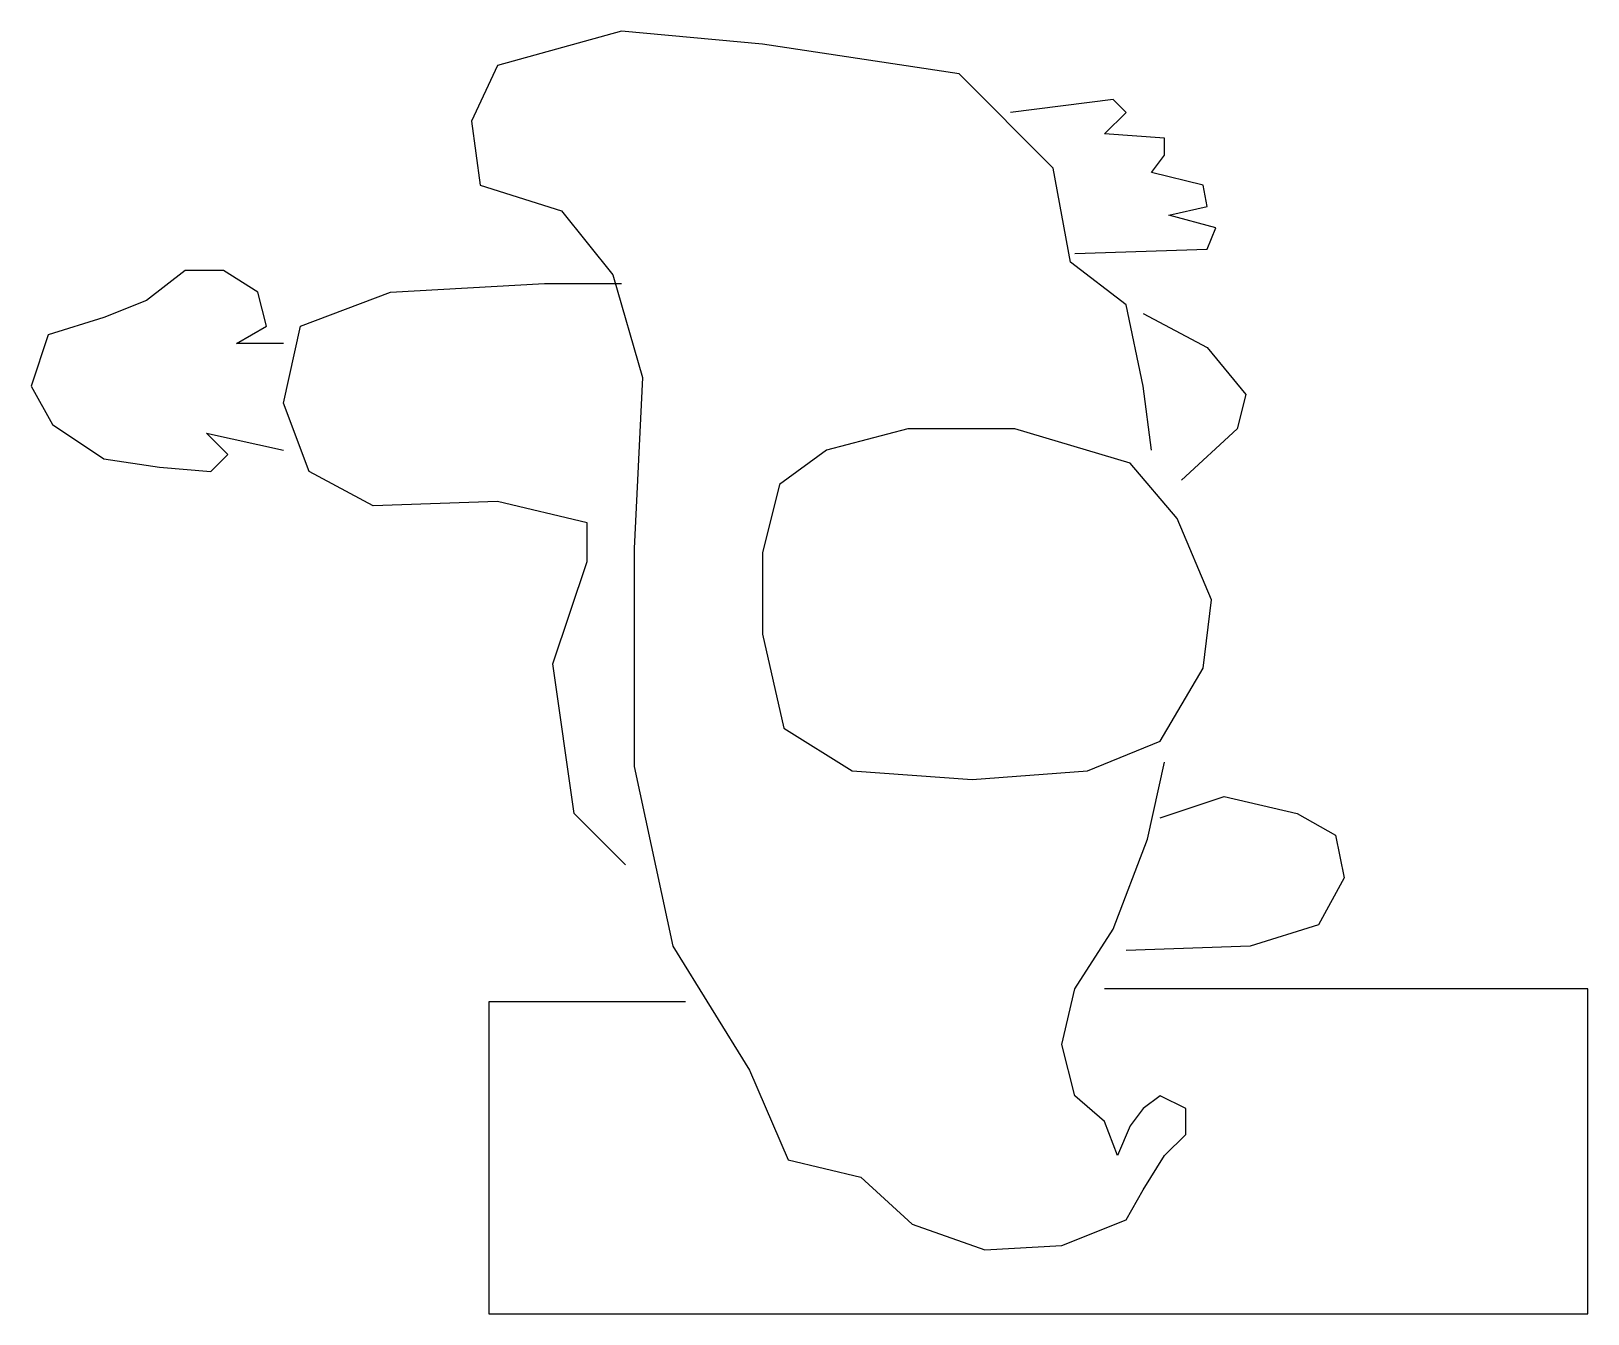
# Model space of a CAD drawing. Extents: x -7648 to -6492, y 2766 to 3718.
import ezdxf

# ---------------------------------------------------------------- set-up
doc = ezdxf.new("R2010")
doc.units = 0
doc.header["$MEASUREMENT"] = 0
doc.layers.add('2D', color=7, linetype='CONTINUOUS')
doc.layers.add('INSERT', color=7, linetype='CONTINUOUS')

# ---------------------------------------------------------------- blocks, each defined once
blk = doc.blocks.new('C-2MAN07')
at = {"layer": '2D', "color": 0, "linetype": 'BYBLOCK'}
for p, q in [((-59.1, 428.2), (-151.2, 402.8)), ((45.7, 418.6), (-59.1, 428.2)), ((191.7, 396.4), (45.7, 418.6)), ((-151.2, 402.8), (-170.3, 361.5)), ((261.6, 326.6), (191.7, 396.4)), ((306.1, 377.4), (229.8, 367.9)), ((315.6, 367.9), (306.1, 377.4)), ((-170.3, 361.5), (-163.9, 313.9)), ((299.7, 352), (315.6, 367.9)), ((344.2, 348.8), (299.7, 352)), ((344.2, 336.1), (344.2, 348.8)), ((334.6, 323.4), (344.2, 336.1)), ((274.3, 256.8), (261.6, 326.6)), ((-163.9, 313.9), (-103.6, 294.9)), ((372.8, 313.9), (334.6, 323.4)), ((375.9, 298.1), (372.8, 313.9)), ((-103.6, 294.9), (-65.5, 247.3)), ((347.3, 291.7), (375.9, 298.1)), ((382.3, 282.2), (347.3, 291.7)), ((375.9, 266.3), (382.3, 282.2)), ((277.5, 263.2), (375.9, 266.3)), ((315.6, 225.1), (274.3, 256.8)), ((-383.1, 250.5), (-411.6, 228.3)), ((-354.5, 250.5), (-383.1, 250.5)), ((-329.1, 234.6), (-354.5, 250.5)), ((-65.5, 247.3), (-43.3, 171.1)), ((-322.7, 209.2), (-329.1, 234.6)), ((-297.3, 209.2), (-230.6, 234.6)), ((-230.6, 234.6), (-116.3, 241)), ((-116.3, 241), (-59.1, 241)), ((-411.6, 228.3), (-443.4, 215.6)), ((328.3, 164.8), (315.6, 225.1)), ((-443.4, 215.6), (-484.7, 202.9)), ((-344.9, 196.5), (-322.7, 209.2)), ((-310, 152.1), (-297.3, 209.2)), ((328.3, 218.7), (375.9, 193.4)), ((-484.7, 202.9), (-497.4, 164.8)), ((-310, 196.5), (-344.9, 196.5)), ((375.9, 193.4), (404.5, 158.5)), ((-497.4, 164.8), (-481.5, 136.2)), ((-43.3, 171.1), (-49.6, 44.2)), ((334.6, 117.2), (328.3, 164.8)), ((-291, 101.3), (-310, 152.1)), ((404.5, 158.5), (398.2, 133.1)), ((-481.5, 136.2), (-443.4, 110.9)), ((-367.2, 129.9), (-310, 117.2)), ((-351.3, 114), (-367.2, 129.9)), ((153.6, 133.1), (93.3, 117.2)), ((233, 133.1), (153.6, 133.1)), ((318.8, 107.7), (233, 133.1)), ((398.2, 133.1), (356.9, 95)), ((93.3, 117.2), (58.4, 91.8)), ((-443.4, 110.9), (-402.1, 104.5)), ((-402.1, 104.5), (-364, 101.3)), ((-364, 101.3), (-351.3, 114)), ((353.7, 66.4), (318.8, 107.7)), ((-243.3, 76), (-291, 101.3)), ((58.4, 91.8), (45.7, 41.1)), ((-151.2, 79.1), (-243.3, 76)), ((-84.5, 63.3), (-151.2, 79.1)), ((-84.5, 34.7), (-84.5, 63.3)), ((379.1, 6.2), (353.7, 66.4)), ((-109.9, -41.4), (-84.5, 34.7)), ((-49.6, 44.2), (-49.6, -117.6)), ((45.7, 41.1), (45.7, -19.2)), ((372.8, -44.6), (379.1, 6.2)), ((45.7, -19.2), (61.5, -89)), ((-94.1, -152.5), (-109.9, -41.4)), ((341, -98.6), (372.8, -44.6)), ((61.5, -89), (112.3, -120.8)), ((287, -120.8), (341, -98.6)), ((331.5, -171.5), (344.2, -114.4)), ((-49.6, -117.6), (-21, -250.9)), ((112.3, -120.8), (201.3, -127.1)), ((201.3, -127.1), (287, -120.8)), ((341, -155.7), (388.6, -139.8)), ((388.6, -139.8), (442.6, -152.5)), ((-56, -190.6), (-94.1, -152.5)), ((442.6, -152.5), (471.2, -168.4)), ((306.1, -238.2), (331.5, -171.5)), ((471.2, -168.4), (477.5, -200.1)), ((477.5, -200.1), (458.5, -235)), ((277.5, -282.6), (306.1, -238.2)), ((458.5, -235), (407.7, -250.9)), ((-21, -250.9), (36.1, -342.9)), ((407.7, -250.9), (315.6, -254)), ((268, -323.8), (277.5, -282.6)), ((658.6, -282.6), (299.7, -282.6)), ((658.6, -523.7), (658.6, -282.6)), ((-157.6, -292.1), (-157.6, -523.7)), ((-11.5, -292.1), (-157.6, -292.1)), ((277.5, -361.9), (268, -323.8)), ((36.1, -342.9), (64.7, -409.5)), ((299.7, -380.9), (277.5, -361.9)), ((341, -361.9), (328.3, -371.4)), ((360, -371.4), (341, -361.9)), ((309.2, -406.3), (299.7, -380.9)), ((328.3, -371.4), (318.8, -384.1)), ((360, -390.5), (360, -371.4)), ((318.8, -384.1), (309.2, -406.3)), ((344.2, -406.3), (360, -390.5)), ((64.7, -409.5), (118.7, -422.2)), ((328.3, -431.7), (344.2, -406.3)), ((118.7, -422.2), (156.8, -457.1)), ((315.6, -453.9), (328.3, -431.7)), ((156.8, -457.1), (210.8, -476.1)), ((268, -473), (315.6, -453.9)), ((210.8, -476.1), (268, -473)), ((-157.6, -523.7), (658.6, -523.7))]:
    blk.add_line(p, q, dxfattribs=at)

msp = doc.modelspace()

# ---------------------------------------------------------------- block references
at = {"layer": 'INSERT'}
msp.add_blockref('C-2MAN07', (-7151, 3289.9), dxfattribs=at)

doc.saveas('drawing.dxf')
